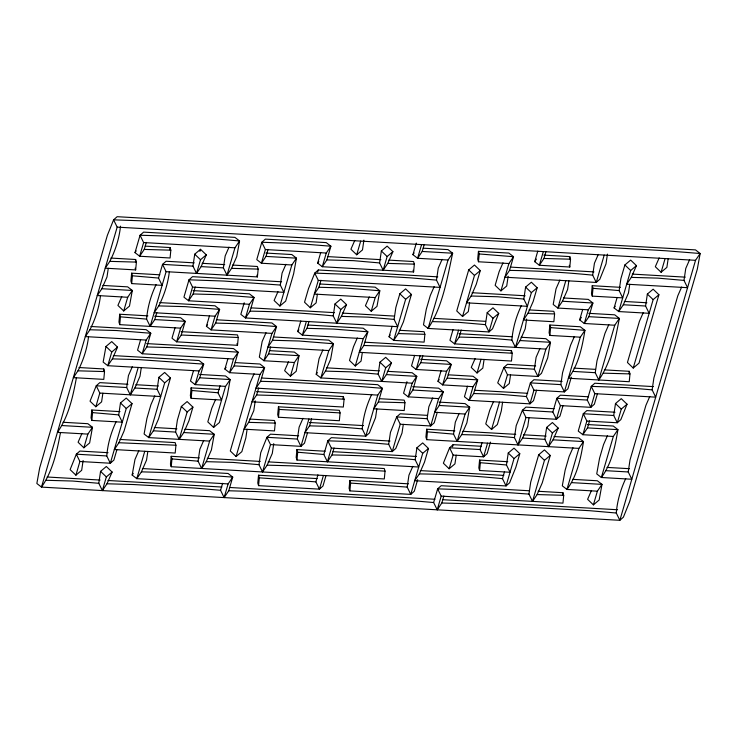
<?xml version="1.0" encoding="UTF-8"?>
<svg xmlns="http://www.w3.org/2000/svg" width="737" height="737" viewBox="0 0 737 737"><rect width="100%" height="100%" fill="white"/><g stroke="black" fill="none" stroke-linecap="round" stroke-linejoin="round"><path stroke-width="1.11" d="M120.011 411.624L91.821 410.012L91.075 417.824L91.839 420.431L122.278 422.181L118.721 414.894L120.472 402.955L126.248 398.072L132.043 403.618L124.074 430.979L118.933 442.734L114.318 449.542L175.194 453.043L175.94 445.231L175.176 442.615L119.938 439.445M91.839 420.431L92.586 412.619L91.821 410.012M103.558 371.19L103.77 368.961L78.97 367.533M103.77 368.961L104.534 371.568L103.788 379.38L73.35 377.639L77.965 370.822A446.585 200.657 -0.1 0 0 88.523 336.708M147.888 315.851L119.707 314.229L118.961 322.041L119.726 324.648L180.602 328.149L185.217 321.332L180.583 317.721L154.659 316.237M119.726 324.648L120.472 316.836L119.707 314.229M159.837 274.8L131.656 273.178L130.91 280.99L131.674 283.598L162.112 285.348L158.547 278.061L162.536 264.38L166.083 261.248L194.264 262.86M131.674 283.598L132.42 275.795L131.656 273.178M135.424 261.727L135.636 259.498L110.836 258.07M120.509 226.158A446.585 200.657 -0.1 0 1 109.831 261.359L105.216 268.176L135.654 269.917L136.4 262.105L135.636 259.498M169.851 249.797L170.063 247.558L145.263 246.14M170.063 247.558L170.827 250.175L170.081 257.987L139.643 256.236L135.009 252.625L140.058 235.269L143.604 232.127L234.928 237.369L239.562 240.981L236.734 256.596L231.593 268.342L226.978 275.159L223.412 267.881L225.172 255.932L229.023 247.125M199.377 457.917L171.196 456.304L170.45 464.117L171.214 466.724L384.299 478.958L385.046 471.146L384.281 468.529L268.148 461.869M171.214 466.724L171.961 458.911L171.196 456.304M219.294 389.505L191.113 387.883L190.367 395.695L191.132 398.312L221.57 400.053L218.005 392.775L220.041 385.764M191.132 398.312L191.878 390.499L191.113 387.883M175.056 327.698L171.988 338.219L176.622 341.83L237.498 345.321L238.254 337.509L237.48 334.902L181.109 331.668M192.974 266.131L194.725 254.191L200.501 249.309L206.296 254.855L201.155 266.601L196.539 273.418L192.974 266.131L162.536 264.38L166.101 271.667L257.416 276.909L258.162 269.097L257.397 266.49L232.597 265.062M317.159 478.589L258.53 475.227L257.784 483.039L258.549 485.646L319.434 489.147L322.981 486.005L326.04 475.476M258.549 485.646L259.295 477.834L258.53 475.227M249.659 419.067L274.468 420.495L275.233 423.102L274.486 430.915L244.039 429.174L248.655 422.356L253.804 410.61L255.232 400.836M278.448 406.815L277.702 414.618L278.466 417.234L339.352 420.726L340.098 412.913L339.333 410.306L278.448 406.815L279.212 409.422L278.466 417.234M325.128 451.228L296.937 449.607L296.191 457.419L296.956 460.026L418.717 467.018L415.152 459.731L416.912 447.792L422.688 442.919L428.473 448.455L424.494 462.136L419.353 473.891L414.738 480.699L506.061 485.941L509.599 482.809L515.817 467.378L519.797 453.697L514.002 448.16L508.235 453.034L506.476 464.973L510.041 472.26L479.603 470.51L478.838 467.903L479.584 460.091L507.765 461.712M296.956 460.026L297.702 452.223L296.937 449.607M343.101 398.855L343.313 396.626L256.504 391.642M343.313 396.626L344.078 399.233L343.331 407.045L252.008 401.803L256.623 394.986L258.669 387.984M408.482 483.831L349.854 480.469L349.108 488.281L349.872 490.888L410.749 494.389L414.295 491.247L417.667 479.667M349.872 490.888L350.619 483.076L349.854 480.469M320.715 252.588L317.647 263.109L322.281 266.72L413.604 271.962L414.351 264.15L413.586 261.543L388.786 260.115M379.389 398.689L404.189 400.117L404.963 402.724L404.208 410.537L373.77 408.795L378.385 401.978L382.374 388.298L377.74 384.686L261.607 378.026M399.307 330.277L424.107 331.705L424.871 334.312L424.125 342.125L393.687 340.374L389.053 336.772L392.121 326.242M454.849 430.85L426.668 429.229L425.922 437.041L426.686 439.657L578.886 448.391L583.501 441.574L578.867 437.971L554.067 436.544M426.686 439.657L427.432 431.845L426.668 429.229M478.451 251.354L477.705 259.166L478.47 261.773L508.908 263.524L513.523 256.706L508.889 253.095L478.451 251.354L479.216 253.961L478.47 261.773M479.603 470.51L480.349 462.707L479.584 460.091M511.238 352.857L511.45 350.628L364.879 342.217M511.45 350.628L512.215 353.235L511.469 361.047L359.26 352.314L363.875 345.496L367.864 331.816L363.23 328.205L307.983 325.035M549.857 325.008L549.111 332.82L549.876 335.427L580.314 337.178L584.929 330.36L580.295 326.758L549.857 325.008L550.622 327.624L549.876 335.427M529.037 309.899L553.837 311.327L554.602 313.934L553.856 321.747L523.417 319.996L528.033 313.188L533.173 301.442L537.153 287.752L531.368 282.216L525.592 287.089L523.832 299.038L527.397 306.316L466.521 302.824L471.136 296.007L476.277 284.261L480.257 270.58L474.462 265.034L468.695 269.917L456.747 310.959L462.532 316.505L468.308 311.631L469.589 302.944M569.554 258.825L569.775 256.596L543.842 255.103M537.78 251.133L534.712 261.663L539.346 265.265L569.793 267.015L570.539 259.203L569.775 256.596M562.727 494.932L562.939 492.703L538.13 491.275M562.939 492.703L563.704 495.31L562.957 503.122L441.196 496.13L437.631 488.852L441.177 485.711L529.111 490.759M620.434 287.329L592.244 285.707L591.498 293.519L592.262 296.127L622.701 297.877L619.144 290.59L620.895 278.65L624.875 264.97L630.651 260.087L636.446 265.633L631.305 277.379L626.69 284.196L687.566 287.688L684 280.401L685.76 268.461L689.611 259.654M592.262 296.127L593.009 288.314L592.244 285.707M629.011 373.53L629.223 371.301L604.423 369.873M629.223 371.301L629.988 373.908L629.241 381.72L568.365 378.228C578.656 364.428 582.193 347.016 584.929 330.36L550.622 327.624M60.48 432.49C57.025 451.339 52.686 471.173 41.484 487.102L36.85 483.49L39.678 467.875L107.39 235.26L113.599 219.838L117.146 216.696L695.516 249.898L700.15 253.51L697.322 269.125L629.61 501.74L623.401 517.162L619.854 520.304L41.484 487.102L117.165 227.125L113.599 219.838L148.358 221.063L665.843 250.764L700.15 253.51L695.535 260.318L619.854 520.304L616.289 513.016A446.585 200.657 -0.1 0 1 625.741 478.571M76.418 377.759C72.954 396.607 68.615 416.442 57.422 432.37L87.86 434.111L92.475 427.303L87.841 423.692L63.032 422.273M108.284 268.286L107.003 276.974L101.863 288.72L97.247 295.537L127.694 297.287L132.31 290.47L127.676 286.859L102.867 285.44M83.115 460.514L81.678 470.289L75.911 475.162L70.116 469.626L76.326 454.195L79.872 451.062L108.063 452.675M102.876 393.19L101.595 401.868L95.828 406.75L90.034 401.204L96.243 385.783L99.79 382.641L127.971 384.263M98.804 483.306L100.554 471.367L106.331 466.493L112.125 472.03L106.985 483.776L102.369 490.593L98.804 483.306L72.668 481.04L46.099 480.284M141.283 367.57L140.002 376.248L134.862 388.003L130.246 394.811L126.681 387.533L128.441 375.584L132.291 366.777M147.824 451.413L146.543 460.1L141.403 471.846L136.787 478.663L132.153 475.052L134.982 459.437L138.832 450.62M126.681 387.533L96.243 385.783L99.808 393.07L160.684 396.561L157.128 389.274L158.879 377.335L164.655 372.452L170.45 377.998L158.492 419.049L153.351 430.795L148.736 437.612L144.102 434.001L146.93 418.386L150.91 404.705L154.77 395.889M175.618 432.075L177.368 420.127L181.348 406.446L187.124 401.573L192.919 407.11L188.939 420.799L183.799 432.545L179.183 439.353L175.618 432.075L153.351 430.795M184.794 429.256L209.603 430.684L214.237 434.286L211.408 449.911L206.268 461.657L201.652 468.474L198.087 461.187L199.847 449.248L203.698 440.431M247.107 429.284L245.836 437.971L241.847 451.652L236.08 456.535L230.285 450.989L250.202 382.577L254.053 373.77M281.598 281.783L192.532 276.67L188.994 279.811L192.55 287.098L283.874 292.34L280.309 285.053L282.068 273.114L285.919 264.297M273.731 443.637L272.294 453.402L267.153 465.148L262.538 471.966L258.973 464.678L260.723 452.739L266.932 437.317L270.479 434.176L298.669 435.797M317.38 294.201L316.109 302.889L310.332 307.771L304.538 302.225L308.527 288.545L314.736 273.123L318.283 269.982L437.787 276.845M307.55 432.683L304.482 443.204L300.945 446.346L297.38 439.059L299.13 427.119L302.99 418.312M333.225 315.915L334.985 303.976L340.752 299.093L346.547 304.639L341.406 316.385L336.791 323.202L333.225 315.915A446.585 200.657 -0.1 0 0 250.083 311.143L245.467 317.96L240.833 314.349L244.205 302.769M363.912 240.133L362.484 249.907L356.708 254.781L350.913 249.244L354.773 240.428M362.328 352.433L361.056 361.121L355.28 365.994L349.485 360.448L353.474 346.768L357.325 337.961M379.601 262.934L381.351 250.985L387.128 246.112L392.922 251.649L387.782 263.404L383.166 270.212L379.601 262.934L353.474 260.658L326.896 259.903L322.281 266.72L326.27 253.04L330.885 246.222L326.251 242.611L265.366 239.12L261.819 242.261L256.771 259.617L261.405 263.229L291.843 264.97L296.458 258.162L291.824 254.551L265.891 253.058M378.173 374.138L379.933 362.199L385.7 357.325L391.494 362.862L386.354 374.608L381.738 381.425L378.173 374.138L352.046 371.872L325.468 371.116L320.853 377.934L316.219 374.322L319.047 358.707L322.907 349.891M376.837 408.915L375.566 417.593L369.348 433.024L365.801 436.157L304.925 432.665L309.54 425.848L311.576 418.846M193.066 290.618L249.438 293.851L254.072 297.462L249.456 304.27L245.467 317.96L397.667 326.694L394.111 319.407L395.861 307.467L399.841 293.787L405.617 288.904L411.412 294.45L403.443 321.811L398.302 333.566L393.687 340.374L405.636 299.333L411.412 294.45M403.296 424.346L402.015 433.024L395.806 448.455L392.259 451.588L388.694 444.3L390.453 432.361L396.663 416.939L400.209 413.798L427.267 415.355M436.497 280.106L410.371 277.831L349.485 274.339L314.736 273.123L318.301 280.401L440.063 287.393L436.497 280.106L438.248 268.167L442.108 259.36M428.473 448.455L422.706 453.338L410.749 494.389L407.192 487.102L408.943 475.162L412.803 466.346M437.281 412.305L434.213 422.835L430.666 425.968L427.101 418.69L428.86 406.741L432.72 397.934M439.141 402.126L465.075 403.609L469.709 407.22L466.88 422.835L461.74 434.59L457.124 441.399L453.559 434.121L455.319 422.172L459.169 413.365M456.212 455.199L454.932 463.886L449.155 468.769L443.37 463.223L449.579 447.801L453.126 444.66L481.307 446.281M498.746 313.372L492.979 318.255L488.99 331.936L485.425 324.648L487.185 312.709L492.961 307.826L498.746 313.372L492.537 328.794L488.99 331.936L428.114 328.444L423.48 324.833L426.299 309.218L430.288 295.528L434.139 286.721M484.089 359.426L482.818 368.104L477.042 372.986L471.247 367.441L475.107 358.633M508.152 276.237L506.715 286.011L500.939 290.885L495.153 285.348L499.133 271.658L502.993 262.851M502.579 402.218L501.307 410.905L497.328 424.586L491.551 429.468L485.757 423.922L489.737 410.242L493.597 401.425M510.548 374.847L509.276 383.535L503.5 388.417L497.705 382.872L503.915 367.45L507.461 364.308L535.652 365.93M526.642 319.038L525.205 328.803L520.064 340.549L515.449 347.367L511.883 340.079A446.585 200.657 -0.1 0 1 521.335 305.634M529.037 417.649L527.766 426.336L522.625 438.082L518.01 444.899L514.444 437.612L516.195 425.673L522.413 410.242L525.951 407.11L554.141 408.722M521.068 337.27L545.868 338.688L550.502 342.3L547.683 357.915L541.465 373.346L537.927 376.478L534.362 369.2L536.112 357.252L539.972 348.444M528.954 494.094L530.704 482.145L538.673 454.784L544.45 449.902L550.235 455.448L542.275 482.809L537.126 494.564L532.51 501.372L528.954 494.094L472.38 490.068L437.631 488.852L433.642 502.533L437.207 509.82L441.822 503.002L443.867 496.001M544.883 439.363L546.642 427.414L552.409 422.541L558.204 428.077L553.063 439.832L548.448 446.64L544.883 439.363L522.625 438.082M568.872 280.815L567.601 289.503L562.451 301.249L557.835 308.066L553.201 304.455L556.03 288.84L559.89 280.032M571.295 377.197L567.923 388.777L564.376 391.909L560.82 384.622L562.571 372.682L570.539 345.321L574.39 336.505M607.435 254.118L606.007 263.883L599.789 279.305L596.242 282.446L592.686 275.159L594.437 263.22L598.297 254.412M588.789 313.336L614.722 314.819L619.356 318.43C615.211 339.545 611.351 362.014 598.803 379.979L595.238 372.692L596.998 360.752L604.957 333.382L608.817 324.575M629.757 284.316L628.477 292.994L623.336 304.75L618.721 311.558L614.087 307.955L617.155 297.426M627.049 404.208L621.282 409.09L617.293 422.771L613.728 415.484L615.487 403.544L621.263 398.662L627.049 404.208L620.84 419.629L617.293 422.771L586.855 421.02L583.289 413.743L586.836 410.601L615.017 412.223M636.446 265.633L630.669 270.507L618.721 311.558L649.159 313.308L645.594 306.021L647.353 294.081L653.129 289.199L658.915 294.745L639.007 363.157L633.23 368.039L627.436 362.493L639.384 321.443L643.244 312.635M607.389 435.788L603.539 444.595L599.549 458.276L596.73 473.9L601.364 477.502L631.802 479.253L628.237 471.966L629.997 460.026L645.925 405.295L649.785 396.478M668.164 258.696L666.884 267.374L661.107 272.257L655.322 266.711L659.173 257.904M653.424 386.603L594.805 383.24L591.258 386.372L594.823 393.659L655.7 397.151L652.134 389.864L653.894 377.924L677.791 295.832L681.651 287.015M117.533 347.136L111.757 352.019L107.777 365.699L112.392 358.882L117.533 347.136L111.738 341.59L105.962 346.473L103.143 362.088L107.777 365.699L199.091 370.941L203.707 364.124L199.073 360.522L113.397 355.603M75.911 475.162L79.891 461.482L76.326 454.195L106.764 455.945L110.329 463.232L113.876 460.091L116.943 449.561M81.936 433.448L78.085 442.255L83.871 447.801L87.86 434.111M95.828 406.75L99.808 393.07M121.771 296.615L117.911 305.422L123.705 310.968L127.694 297.287M226.978 275.159L234.946 247.798L239.562 240.981A668.846 300.53 -0.1 0 0 140.058 235.269L143.623 242.556L139.643 256.236L144.259 249.419L146.294 242.418M140.629 339.628L137.561 350.158L142.195 353.76L233.518 359.002L238.134 352.194L233.5 348.583L146.691 343.599M102.369 490.593L106.349 476.913L112.125 472.03M132.043 403.618L126.267 408.501L110.329 463.232L79.891 461.482M130.246 394.811L138.215 367.45M146.184 340.079L85.299 336.588L89.914 329.771L116.492 330.526L150.799 333.262L146.184 340.079L142.195 353.76L146.81 346.952L150.799 333.262L146.166 329.66L90.918 326.491M156.051 284.666A446.585 200.657 -0.1 0 0 146.599 319.112L150.164 326.399L166.101 271.667M150.164 326.399L154.779 319.582L156.815 312.58M199.893 251.409L200.501 249.309M144.756 451.293L136.787 478.663L228.111 483.905L232.726 477.088L228.092 473.476L142.407 468.557M170.45 377.998L164.673 382.881L148.736 437.612L209.621 441.104L214.237 434.286L183.799 432.545M180.602 328.149L176.622 341.83L181.238 335.013L185.217 321.332L154.779 319.582M192.55 287.098L188.571 300.779L249.456 304.27M196.539 273.418L200.519 259.728L206.296 254.855M280.309 285.053L223.744 281.037L188.994 279.811L183.937 297.168L188.571 300.779L193.186 293.962L195.222 286.96M193.545 370.49L190.478 381.02L195.112 384.622L225.55 386.372L230.165 379.555L225.531 375.953L199.607 374.46M216.66 319.794L271.907 322.963L276.541 326.574L271.925 333.391L211.049 329.89L206.415 326.288L209.474 315.758M179.183 439.353L187.143 411.992L192.919 407.11M199.091 370.941L195.112 384.622L199.727 377.814L203.707 364.124L138.961 359.638L112.392 358.882M215.029 316.21L154.144 312.718L158.759 305.901L185.337 306.647L219.644 309.393L215.029 316.21L211.049 329.89L215.665 323.082L219.644 309.393L215.011 305.791L159.763 302.612M235.158 362.595L259.958 364.014L264.592 367.625L259.977 374.433L229.539 372.692L224.905 369.08L227.963 358.56M201.652 468.474L209.621 441.104M215.646 399.38L211.795 408.197L207.806 421.877L213.601 427.423L225.55 386.372M233.518 359.002L229.539 372.692L234.154 365.874L238.134 352.194L173.388 347.698L146.81 346.952M326.896 259.903L330.885 246.222L296.569 243.477L261.819 242.261L265.384 249.539L261.405 263.229L266.02 256.412L268.056 249.41M250.083 311.143L254.072 297.462L219.755 294.717L193.186 293.962M141.403 471.846L167.981 472.592L232.726 477.088L228.746 490.768L224.131 497.586L220.566 490.298L222.602 483.297M224.131 497.586L228.111 483.905M236.08 456.535L259.977 374.433M271.925 333.391L263.957 360.752L294.404 362.503L299.019 355.685L294.385 352.083L269.576 350.655M277.96 291.668L274.1 300.475L279.894 306.021L291.843 264.97M260.612 381.305L287.181 382.061L348.057 385.552L382.374 388.298L377.759 395.106L255.997 388.123L260.612 381.305L264.592 367.625L234.154 365.874M266.002 332.719L262.151 341.526L259.323 357.15L263.957 360.752L268.572 353.935L270.617 346.934M273.565 336.975L328.803 340.144L333.437 343.755L328.822 350.563L267.946 347.072L272.561 340.254L276.541 326.574L242.233 323.829L215.665 323.082M306.352 321.452L302.363 335.132L306.979 328.324L333.557 329.07L367.864 331.816L363.249 338.633L302.363 335.132L297.73 331.53L300.797 321M317.665 272.082L318.283 269.982M262.538 471.966L270.497 444.595L266.932 437.317L297.38 439.059M288.48 361.83L284.62 370.637L290.415 376.183L294.404 362.503M310.332 307.771L318.301 280.401M306.979 328.324L309.024 321.314M319.932 283.985L375.179 287.163L379.813 290.765L375.197 297.582L314.312 294.081L318.928 287.273L320.973 280.263M308.904 418.985L300.945 446.346L270.497 444.595M328.822 350.563L320.853 377.934L412.176 383.176L416.792 376.358L412.158 372.747L387.358 371.328M336.791 323.202L340.77 309.512L346.547 304.639M356.708 254.781L360.688 241.1M323.414 475.457L319.434 489.147L315.869 481.86L317.905 474.858M334.054 447.958L332.009 454.959L327.394 461.777L323.838 454.489L327.818 440.809L331.364 437.667L389.993 441.039M327.394 461.777L331.383 448.096L327.818 440.809L362.567 442.034L388.694 444.3M355.28 365.994L363.249 338.633M369.274 296.91L365.423 305.717L371.218 311.263L375.197 297.582M383.166 270.212L387.146 256.531L392.922 251.649M423.204 248.185L448.013 249.603L452.647 253.215L448.032 260.023L417.584 258.282L412.95 254.67L416.322 243.09M377.759 395.106L365.801 436.157L362.245 428.879A446.585 200.657 -0.1 0 1 371.688 394.424M381.738 381.425L385.718 367.745L391.494 362.862M421.573 244.592L417.584 258.282L422.2 251.464L424.245 244.463M406.935 381.674L403.563 393.245L408.197 396.856L438.635 398.606L443.25 391.789L438.616 388.178L412.683 386.695M414.59 355.354L411.532 365.884L416.165 369.495L446.604 371.236L451.219 364.419L446.585 360.817L420.652 359.324M427.101 418.69L396.663 416.939L400.228 424.226L392.259 451.588L331.383 448.096M412.176 383.176L408.197 396.856L412.812 390.039L416.792 376.358L386.354 374.608M420.145 355.805L416.165 369.495L420.781 362.678L422.817 355.667M448.032 260.023L428.114 328.444C442.79 306.279 447.073 278.789 452.647 253.215L422.2 251.464M448.234 374.82L473.043 376.248L477.677 379.85L473.062 386.667L442.615 384.917L437.981 381.315L441.048 370.785M452.997 329.743L449.938 340.264L454.572 343.875L545.887 349.117L550.502 342.3L520.064 340.549M438.635 398.606L430.666 425.968L400.228 424.226M446.604 371.236L442.615 384.917L447.23 378.109L451.219 364.419L420.781 362.678M458.552 330.185L454.572 343.875L459.188 337.058L461.224 330.056M462.532 316.505L474.481 275.454L480.257 270.58M439.27 405.47L469.709 407.22L465.093 414.037L434.655 412.287L439.27 405.47L443.25 391.789L412.812 390.039M467.507 386.216L464.439 396.746L469.073 400.348L529.958 403.848L533.505 400.707L536.564 390.186M452.509 446.769L453.126 444.66M437.207 509.82L441.196 496.13M449.155 468.769L453.144 455.079L449.579 447.801L480.017 449.542L483.583 456.829L487.129 453.697L490.501 442.117M457.124 441.399L465.093 414.037M473.062 386.667L469.073 400.348L473.688 393.54L477.677 379.85L447.23 378.109M477.042 372.986L481.021 359.306M500.939 290.885L508.908 263.524M604.211 255.076L596.242 282.446L504.928 277.204L509.543 270.387L513.523 256.706L479.216 253.961M480.017 449.542L482.062 442.541M487.562 443.149L483.583 456.829L453.144 455.079M491.551 429.468L499.52 402.098M503.5 388.417L507.48 374.737L503.915 367.45L534.362 369.2M515.449 347.367L531.386 292.635L537.153 287.752M543.335 251.584L539.346 265.265L543.961 258.457L546.006 251.446M519.797 453.697L514.021 458.58L506.061 485.941L502.496 478.663L504.532 471.652M560.82 384.622L530.373 382.881L533.938 390.159L529.958 403.848L526.393 396.561L530.373 382.881L533.92 379.739L562.11 381.361M518.01 444.899L525.969 417.529L522.413 410.242L552.851 411.992L556.417 419.279L559.963 416.138L563.022 405.617M545.887 349.117L537.927 376.478L507.48 374.737M565.804 280.696L557.835 308.066L588.283 309.816L592.898 302.999L588.264 299.388L563.455 297.969M552.851 411.992L556.831 398.312L560.378 395.17L588.568 396.792M588.283 309.816L584.294 323.497L588.909 316.68L619.356 318.43L614.741 325.238L584.294 323.497L579.66 319.886L582.727 309.365M532.51 501.372L544.468 460.33L550.235 455.448M548.448 446.64L552.428 432.96L558.204 428.077M597.449 393.678L594.381 404.198L590.834 407.34L587.269 400.053L556.831 398.312L560.396 405.59L556.417 419.279L525.969 417.529M580.314 337.178L564.376 391.909L533.938 390.159M588.909 316.68L592.898 302.999L562.451 301.249M587.269 400.053L591.258 386.372L626.008 387.598L652.134 389.864M578.886 448.391L566.937 489.442L597.375 491.183L601.991 484.375L597.357 480.764L572.557 479.345M586.855 421.02L582.875 434.71L613.313 436.451L617.928 429.643L613.295 426.032L587.361 424.54M594.823 393.659L590.834 407.34L560.396 405.59M598.803 379.979L614.741 325.238M613.728 415.484L583.289 413.743L578.241 431.099L582.875 434.71L587.49 427.893L589.526 420.891M591.461 490.52L587.601 499.327L593.396 504.873L597.375 491.183M613.313 436.451L601.364 477.502C611.655 463.702 615.192 446.29 617.928 429.643L587.49 427.893M633.23 368.039L653.148 299.627L658.915 294.745M661.107 272.257L665.096 258.576M325.468 371.116L330.618 359.37L333.437 343.755L299.13 341.01L272.561 340.254M572.971 447.718L569.111 456.525L565.132 470.215L562.303 485.83L566.937 489.442C577.228 475.641 580.774 458.23 583.501 441.574L553.063 439.832M135.009 252.625L136.161 250.921M206.415 326.288L207.567 324.584M132.153 475.052L133.305 473.347M224.905 369.08L226.056 367.376M317.647 263.109L318.799 261.405M297.73 331.53L298.89 329.826M316.219 374.322L317.38 372.618M412.95 254.67L414.111 252.966M389.053 336.772L390.205 335.068M437.981 381.315L439.141 379.61M534.712 261.663L536.444 259.102M579.66 319.886L581.392 317.334M614.087 307.955L615.238 306.251M123.705 310.968L129.482 306.085L132.31 290.47L101.863 288.72M83.871 447.801L89.647 442.919L92.475 427.303L62.037 425.553M279.894 306.021L285.67 301.138L293.63 273.777L296.458 258.162L266.02 256.412M213.601 427.423L219.377 422.541L227.346 395.179L230.165 379.555L199.727 377.814M290.415 376.183L296.191 371.301L299.019 355.685L268.572 353.935M371.218 311.263L376.985 306.38L379.813 290.765L345.506 288.02L318.928 287.273M593.396 504.873L599.172 499.99L601.991 484.375L571.553 482.624M543.961 258.457L570.539 259.203M144.259 249.419L170.827 250.175M387.782 263.404L414.351 264.15M109.831 261.359L136.4 262.105M631.305 277.379L657.874 278.125L684 280.401M231.593 268.342L258.162 269.097M471.136 296.007L497.705 296.762L523.832 299.038M528.033 313.188L554.602 313.934M341.406 316.385L367.975 317.14L394.111 319.407M432.73 321.627L459.298 322.382L485.425 324.648M398.302 333.566L424.871 334.312M459.188 337.058L485.757 337.804L511.883 340.079M181.238 335.013L238.254 337.509M363.875 345.496L390.453 346.252L512.215 353.235M603.419 373.162L629.988 373.908M77.965 370.822L104.534 371.568M473.688 393.54L500.266 394.286L526.393 396.561M256.623 394.986L283.201 395.741L344.078 399.233M378.385 401.978L404.963 402.724M248.655 422.356L275.233 423.102M309.54 425.848L336.109 426.603L362.245 428.879M461.74 434.59L488.318 435.337L514.444 437.612M118.933 442.734L175.94 445.231M206.268 461.657L232.837 462.403L258.973 464.678M267.153 465.148L293.722 465.904L385.046 471.146M537.126 494.564L563.704 495.31M106.985 483.776L133.554 484.531L194.43 488.023L220.566 490.298M228.746 490.768L255.315 491.524L407.515 500.257L433.642 502.533M441.822 503.002L468.4 503.749L590.162 510.741L616.289 513.016M117.165 227.125L695.535 260.318M143.623 242.556L234.946 247.798M265.384 249.539L326.27 253.04M327.901 256.623L380.891 259.664M510.548 267.107L593.976 271.898M632.309 274.1L685.29 277.14M202.159 263.312L224.702 264.611M201.155 266.601L223.412 267.881M472.141 292.727L525.122 295.767M624.34 301.461L646.883 302.76M623.336 304.75L645.594 306.021M251.087 307.863L334.515 312.645M342.41 313.105L394.267 316.081M433.734 318.347L485.591 321.323M459.059 333.704L512.049 336.754M573.985 368.132L595.404 369.357M572.981 371.411L595.238 372.692M326.473 367.837L379.463 370.877M474.692 390.251L527.683 393.291M135.866 384.714L158.418 386.013M134.862 388.003L157.128 389.274M279.212 409.422L340.098 412.913M309.411 422.504L363.534 425.608M462.744 431.302L515.734 434.342M523.629 434.793L546.172 436.092M154.355 427.515L176.908 428.805M333.013 451.68L416.442 456.47M606.984 467.405L629.527 468.695M605.98 470.685L628.237 471.966M207.272 458.368L260.262 461.417M420.357 470.602L503.786 475.393M259.295 477.834L315.869 481.86M350.619 483.076L407.192 487.102M47.104 477.005L100.094 480.045M107.98 480.496L221.855 487.037M229.741 487.489L434.941 499.262M442.826 499.714L617.578 509.746M593.009 288.314L619.144 290.59M132.42 275.795L158.547 278.061M120.472 316.836L146.599 319.112M191.878 390.499L218.005 392.775M427.432 431.845L453.559 434.121M92.586 412.619L118.721 414.894M480.349 462.707L506.476 464.973M297.702 452.223L323.838 454.489M171.961 458.911L198.087 461.187M624.875 264.97L630.669 270.507M647.353 294.081L653.148 299.627M525.592 287.089L531.386 292.635M615.487 403.544L621.282 409.09M468.695 269.917L474.481 275.454M487.185 312.709L492.979 318.255M381.351 250.985L387.146 256.531M546.642 427.414L552.428 432.96M399.841 293.787L405.636 299.333M538.673 454.784L544.468 460.33M508.235 453.034L514.021 458.58M334.985 303.976L340.77 309.512M379.933 362.199L385.718 367.745M416.912 447.792L422.706 453.338M194.725 254.191L200.519 259.728M158.879 377.335L164.673 382.881M181.348 406.446L187.143 411.992M105.962 346.473L111.757 352.019M120.472 402.955L126.267 408.501M100.554 471.367L106.349 476.913M569.277 265.274L569.793 267.015M413.098 270.221L413.604 271.962M256.909 275.168L257.416 276.909M236.992 343.58L237.498 345.321M135.147 268.176L135.654 269.917M509.543 270.387A446.585 200.657 -0.1 0 1 592.686 275.159M419.353 473.891A446.585 200.657 -0.1 0 1 502.496 478.663M332.009 454.959A446.585 200.657 -0.1 0 1 415.152 459.731M169.326 271.787A446.585 200.657 -0.1 0 1 158.759 305.901M106.764 455.945A446.585 200.657 -0.1 0 1 116.216 421.5M100.472 295.657A446.585 200.657 -0.1 0 1 89.914 329.771"/></g></svg>
